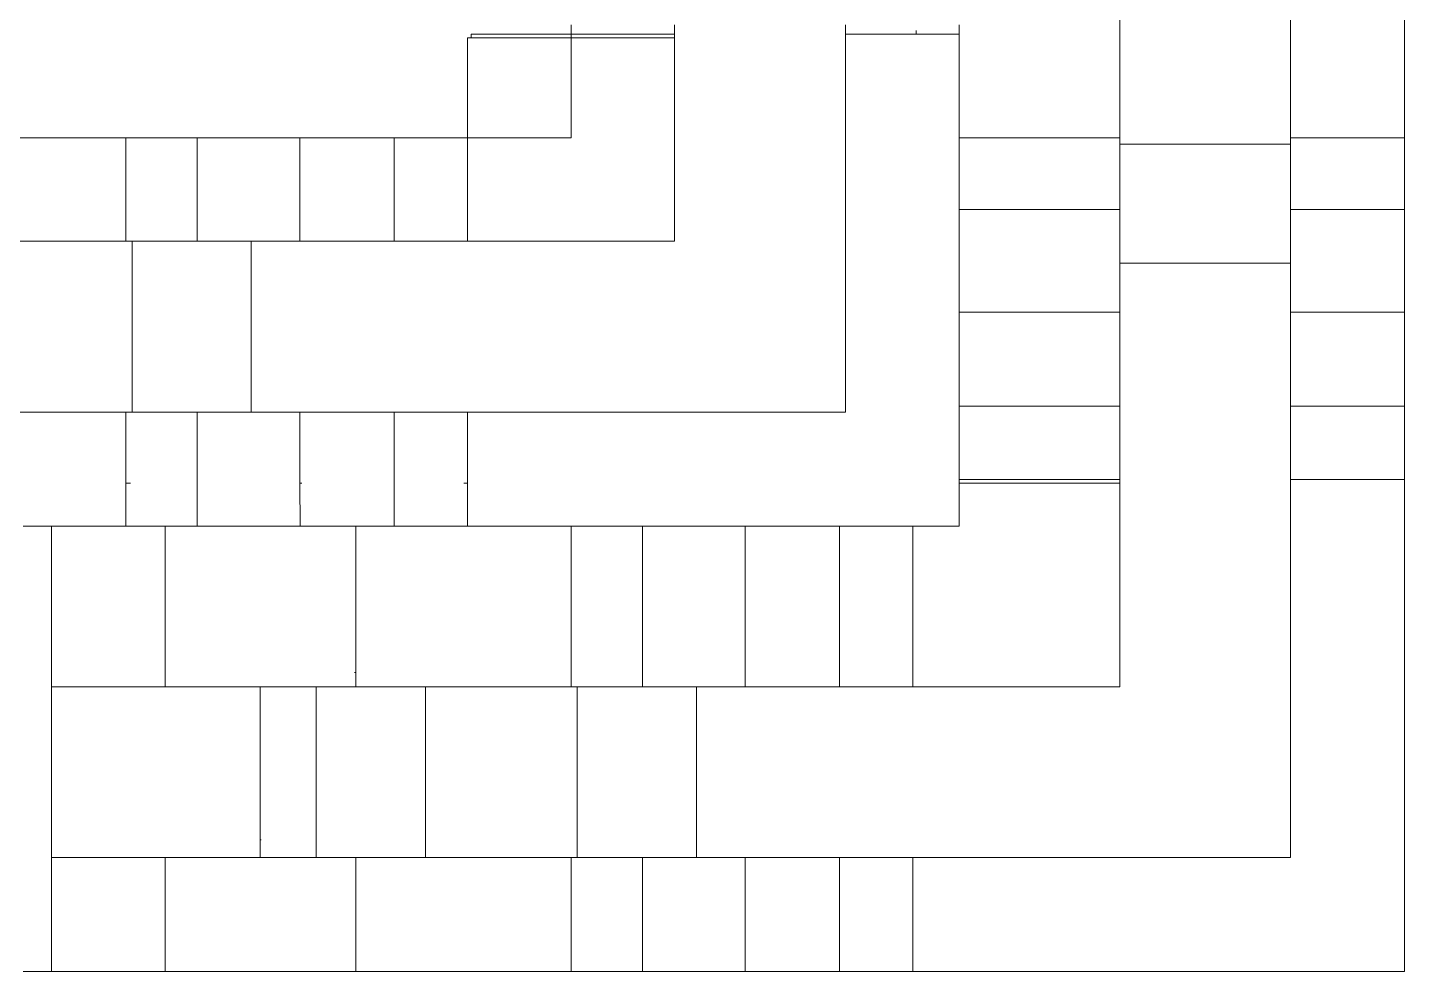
# Model space of a CAD drawing. Header units: millimetres. Extents: x -280308 to 6402717, y -14 to 2073074.
# Drawn here: x 5422.1 to 5596.2, y 640824.7 to 640944.1 of the extents above; entities that cross this region are included whole.
import ezdxf

# ---------------------------------------------------------------- set-up
doc = ezdxf.new("R2010")
doc.units = ezdxf.units.MM
doc.layers.get('0').update_dxf_attribs({"lineweight": 0})
doc.layers.add('A-FILL-1', color=7, linetype='Continuous', lineweight=0, true_color=0x454545)

# ---------------------------------------------------------------- blocks, each defined once
blk = doc.blocks.new('A$C18a5d4e7')
at = {"color": 0, "linetype": 'ByBlock', "lineweight": -2}
for p, q in [((-0.31169, 1.03407), (-0.31169, 1.00685)), ((-0.41708, 1.02115), (-0.41708, 1.02042)), ((-0.41708, 1.02042), (-0.41708, 1.01994)), ((-0.40399, 1.02115), (-0.40399, 1.02042)), ((-0.40399, 1.02042), (-0.40399, 1.01994)), ((-0.38239, 1.02042), (-0.38239, 1.02115)), ((-0.38239, 1.02042), (-0.38239, 1.01994)), ((-0.37342, 1.02042), (-0.37342, 1.01994)), ((-0.36799, 1.02042), (-0.36799, 1.02115)), ((-0.36799, 1.02042), (-0.36799, 1.01994)), ((-0.34769, 1.02185), (-0.34769, 1.02038)), ((-0.34769, 1.02038), (-0.34769, 1.01872)), ((-0.32609, 1.02185), (-0.32609, 1.02038)), ((-0.32609, 1.02038), (-0.32609, 1.01872)), ((-0.43017, 1.01949), (-0.42972, 1.01949)), ((-0.43017, 1.00685), (-0.43017, 1.01949)), ((-0.42972, 1.01994), (-0.42972, 1.01949)), ((-0.41708, 1.01994), (-0.42972, 1.01994)), ((-0.41708, 1.01949), (-0.42972, 1.01949)), ((-0.40399, 1.01994), (-0.41708, 1.01994)), ((-0.41708, 1.01994), (-0.41708, 1.01949)), ((-0.40399, 1.01949), (-0.41708, 1.01949)), ((-0.41708, 1.01949), (-0.41708, 1.00685)), ((-0.40399, 1.01994), (-0.40399, 1.01949)), ((-0.40399, 1.01949), (-0.40399, 0.99377)), ((-0.38239, 0.97217), (-0.38239, 1.01994)), ((-0.38239, 1.01994), (-0.37342, 1.01994)), ((-0.37342, 1.01994), (-0.36799, 1.01994)), ((-0.36799, 1.00685), (-0.36799, 1.01994)), ((-0.34769, 1.01872), (-0.34769, 1.01688)), ((-0.32609, 1.01872), (-0.32609, 1.01688)), ((-0.34769, 1.01688), (-0.34769, 1.0149)), ((-0.32609, 1.01688), (-0.32609, 1.0149)), ((-0.34769, 1.0149), (-0.34769, 1.0128)), ((-0.32609, 1.0149), (-0.32609, 1.0128)), ((-0.34769, 1.0128), (-0.34769, 1.01061)), ((-0.32609, 1.0128), (-0.32609, 1.01061)), ((-0.34769, 1.01061), (-0.34769, 1.00835)), ((-0.32609, 1.01061), (-0.32609, 1.00835)), ((-0.34769, 1.00835), (-0.34769, 1.00685)), ((-0.32609, 1.00835), (-0.32609, 1.00685)), ((-0.47338, 1.00685), (-0.5006, 1.00685)), ((-0.47338, 0.99377), (-0.47338, 1.00685)), ((-0.47279, 1.00685), (-0.47338, 1.00685)), ((-0.4722, 1.00685), (-0.47279, 1.00685)), ((-0.47144, 1.00685), (-0.4722, 1.00685)), ((-0.47054, 1.00685), (-0.47144, 1.00685)), ((-0.4695, 1.00685), (-0.47054, 1.00685)), ((-0.46834, 1.00685), (-0.4695, 1.00685)), ((-0.46708, 1.00685), (-0.46834, 1.00685)), ((-0.46574, 1.00685), (-0.46708, 1.00685)), ((-0.46434, 1.00685), (-0.46574, 1.00685)), ((-0.46434, 0.99377), (-0.46434, 1.00685)), ((-0.46247, 1.00685), (-0.46434, 1.00685)), ((-0.46061, 1.00685), (-0.46247, 1.00685)), ((-0.45879, 1.00685), (-0.46061, 1.00685)), ((-0.45707, 1.00685), (-0.45879, 1.00685)), ((-0.45548, 1.00685), (-0.45707, 1.00685)), ((-0.45407, 1.00685), (-0.45548, 1.00685)), ((-0.45287, 1.00685), (-0.45407, 1.00685)), ((-0.45191, 1.00685), (-0.45287, 1.00685)), ((-0.45136, 1.00685), (-0.45191, 1.00685)), ((-0.45136, 0.99377), (-0.45136, 1.00685)), ((-0.45113, 1.00685), (-0.45136, 1.00685)), ((-0.45069, 1.00685), (-0.45113, 1.00685)), ((-0.45005, 1.00685), (-0.45069, 1.00685)), ((-0.44922, 1.00685), (-0.45005, 1.00685)), ((-0.4482, 1.00685), (-0.44922, 1.00685)), ((-0.44702, 1.00685), (-0.4482, 1.00685)), ((-0.4457, 1.00685), (-0.44702, 1.00685)), ((-0.44426, 1.00685), (-0.4457, 1.00685)), ((-0.44271, 1.00685), (-0.44426, 1.00685)), ((-0.4411, 1.00685), (-0.44271, 1.00685)), ((-0.43944, 1.00685), (-0.4411, 1.00685)), ((-0.43944, 0.99377), (-0.43944, 1.00685)), ((-0.43773, 1.00685), (-0.43944, 1.00685)), ((-0.43615, 1.00685), (-0.43773, 1.00685)), ((-0.4347, 1.00685), (-0.43615, 1.00685)), ((-0.43342, 1.00685), (-0.4347, 1.00685)), ((-0.43231, 1.00685), (-0.43342, 1.00685)), ((-0.43138, 1.00685), (-0.43231, 1.00685)), ((-0.43065, 1.00685), (-0.43138, 1.00685)), ((-0.43017, 1.00685), (-0.43065, 1.00685)), ((-0.43017, 0.99377), (-0.43017, 1.00685)), ((-0.41708, 1.00685), (-0.43017, 1.00685)), ((-0.34769, 1.00685), (-0.36799, 1.00685)), ((-0.36799, 1.00685), (-0.36799, 1.00668)), ((-0.36799, 1.00668), (-0.36799, 1.00626)), ((-0.34769, 1.00685), (-0.34769, 1.00668)), ((-0.34769, 1.00668), (-0.34769, 1.00626)), ((-0.32609, 1.00668), (-0.32609, 1.00685)), ((-0.32609, 1.00685), (-0.31169, 1.00685)), ((-0.32609, 1.00626), (-0.32609, 1.00668)), ((-0.31169, 1.00668), (-0.31169, 1.00685)), ((-0.31169, 1.00626), (-0.31169, 1.00668)), ((-0.36799, 1.00626), (-0.36799, 1.00567)), ((-0.36799, 1.00567), (-0.36799, 1.00492)), ((-0.36799, 1.00492), (-0.36799, 1.00401)), ((-0.34769, 1.00626), (-0.34769, 1.00606)), ((-0.34769, 1.00606), (-0.32609, 1.00606)), ((-0.34769, 1.00567), (-0.34769, 1.00606)), ((-0.34769, 1.00492), (-0.34769, 1.00567)), ((-0.34769, 1.00401), (-0.34769, 1.00492)), ((-0.32609, 1.00626), (-0.32609, 1.00606)), ((-0.32609, 1.00567), (-0.32609, 1.00606)), ((-0.32609, 1.00492), (-0.32609, 1.00567)), ((-0.32609, 1.00401), (-0.32609, 1.00492)), ((-0.31169, 1.00567), (-0.31169, 1.00626)), ((-0.31169, 1.00492), (-0.31169, 1.00567)), ((-0.31169, 1.00401), (-0.31169, 1.00492)), ((-0.36799, 1.00401), (-0.36799, 1.00297)), ((-0.36799, 1.00297), (-0.36799, 1.00181)), ((-0.34769, 1.00371), (-0.34769, 1.00401)), ((-0.34769, 1.00297), (-0.34769, 1.00371)), ((-0.34769, 1.00181), (-0.34769, 1.00297)), ((-0.32609, 1.00371), (-0.32609, 1.00401)), ((-0.32609, 1.00297), (-0.32609, 1.00371)), ((-0.32609, 1.00181), (-0.32609, 1.00297)), ((-0.31169, 1.00297), (-0.31169, 1.00401)), ((-0.31169, 1.00181), (-0.31169, 1.00297)), ((-0.36799, 1.00181), (-0.36799, 1.00055)), ((-0.34769, 1.00135), (-0.34769, 1.00181)), ((-0.34769, 1.00055), (-0.34769, 1.00135)), ((-0.32609, 1.00135), (-0.32609, 1.00181)), ((-0.32609, 1.00055), (-0.32609, 1.00135)), ((-0.31169, 1.00055), (-0.31169, 1.00181)), ((-0.36799, 1.00055), (-0.36799, 0.99921)), ((-0.34769, 0.99921), (-0.34769, 1.00055)), ((-0.32609, 0.99921), (-0.32609, 1.00055)), ((-0.31169, 0.99921), (-0.31169, 1.00055)), ((-0.36799, 0.99921), (-0.36799, 0.99781)), ((-0.34769, 0.99781), (-0.36799, 0.99781)), ((-0.36799, 0.99781), (-0.36799, 0.99595)), ((-0.34769, 0.99908), (-0.34769, 0.99921)), ((-0.34769, 0.99781), (-0.34769, 0.99908)), ((-0.34769, 0.99694), (-0.34769, 0.99781)), ((-0.32609, 0.99908), (-0.32609, 0.99921)), ((-0.32609, 0.99781), (-0.32609, 0.99908)), ((-0.32609, 0.99781), (-0.31169, 0.99781)), ((-0.32609, 0.99694), (-0.32609, 0.99781)), ((-0.31169, 0.99781), (-0.31169, 0.99921)), ((-0.31169, 0.99781), (-0.31169, 0.99595)), ((-0.36799, 0.99595), (-0.36799, 0.99408)), ((-0.34769, 0.99595), (-0.34769, 0.99694)), ((-0.34769, 0.99501), (-0.34769, 0.99595)), ((-0.32609, 0.99595), (-0.32609, 0.99694)), ((-0.32609, 0.99501), (-0.32609, 0.99595)), ((-0.31169, 0.99595), (-0.31169, 0.99408)), ((-0.34769, 0.99408), (-0.34769, 0.99501)), ((-0.32609, 0.99408), (-0.32609, 0.99501)), ((-0.48691, 0.99377), (-0.48525, 0.99377)), ((-0.48525, 0.99377), (-0.48341, 0.99377)), ((-0.48341, 0.99377), (-0.48143, 0.99377)), ((-0.48143, 0.99377), (-0.47933, 0.99377)), ((-0.47933, 0.99377), (-0.47714, 0.99377)), ((-0.47714, 0.99377), (-0.47488, 0.99377)), ((-0.47488, 0.99377), (-0.47338, 0.99377)), ((-0.47338, 0.99377), (-0.47279, 0.99377)), ((-0.47259, 0.99377), (-0.47279, 0.99377)), ((-0.47259, 0.97217), (-0.47259, 0.99377)), ((-0.4722, 0.99377), (-0.47259, 0.99377)), ((-0.47144, 0.99377), (-0.4722, 0.99377)), ((-0.47054, 0.99377), (-0.47144, 0.99377)), ((-0.47023, 0.99377), (-0.47054, 0.99377)), ((-0.4695, 0.99377), (-0.47023, 0.99377)), ((-0.46834, 0.99377), (-0.4695, 0.99377)), ((-0.46788, 0.99377), (-0.46834, 0.99377)), ((-0.46708, 0.99377), (-0.46788, 0.99377)), ((-0.46574, 0.99377), (-0.46708, 0.99377)), ((-0.46561, 0.99377), (-0.46574, 0.99377)), ((-0.46434, 0.99377), (-0.46561, 0.99377)), ((-0.46347, 0.99377), (-0.46434, 0.99377)), ((-0.46247, 0.99377), (-0.46347, 0.99377)), ((-0.46154, 0.99377), (-0.46247, 0.99377)), ((-0.46061, 0.99377), (-0.46154, 0.99377)), ((-0.45988, 0.99377), (-0.46061, 0.99377)), ((-0.45879, 0.99377), (-0.45988, 0.99377)), ((-0.45852, 0.99377), (-0.45879, 0.99377)), ((-0.45752, 0.99377), (-0.45852, 0.99377)), ((-0.45752, 0.97217), (-0.45752, 0.99377)), ((-0.45707, 0.99377), (-0.45752, 0.99377)), ((-0.45548, 0.99377), (-0.45707, 0.99377)), ((-0.45548, 0.99377), (-0.45407, 0.99377)), ((-0.45407, 0.99377), (-0.45287, 0.99377)), ((-0.45287, 0.99377), (-0.45191, 0.99377)), ((-0.45191, 0.99377), (-0.45136, 0.99377)), ((-0.45136, 0.99377), (-0.45113, 0.99377)), ((-0.45113, 0.99377), (-0.45069, 0.99377)), ((-0.45069, 0.99377), (-0.45005, 0.99377)), ((-0.45005, 0.99377), (-0.44922, 0.99377)), ((-0.44922, 0.99377), (-0.4482, 0.99377)), ((-0.4482, 0.99377), (-0.44702, 0.99377)), ((-0.44702, 0.99377), (-0.4457, 0.99377)), ((-0.4457, 0.99377), (-0.44426, 0.99377)), ((-0.44426, 0.99377), (-0.44271, 0.99377)), ((-0.44271, 0.99377), (-0.4411, 0.99377)), ((-0.4411, 0.99377), (-0.43944, 0.99377)), ((-0.43773, 0.99377), (-0.43944, 0.99377)), ((-0.43615, 0.99377), (-0.43773, 0.99377)), ((-0.4347, 0.99377), (-0.43615, 0.99377)), ((-0.43342, 0.99377), (-0.4347, 0.99377)), ((-0.43231, 0.99377), (-0.43342, 0.99377)), ((-0.43138, 0.99377), (-0.43231, 0.99377)), ((-0.43065, 0.99377), (-0.43138, 0.99377)), ((-0.43065, 0.99377), (-0.43017, 0.99377)), ((-0.43017, 0.99377), (-0.40399, 0.99377)), ((-0.36799, 0.99408), (-0.36799, 0.99227)), ((-0.34769, 0.99335), (-0.34769, 0.99408)), ((-0.34769, 0.99227), (-0.34769, 0.99335)), ((-0.32609, 0.99335), (-0.32609, 0.99408)), ((-0.32609, 0.99227), (-0.32609, 0.99335)), ((-0.31169, 0.99408), (-0.31169, 0.99227)), ((-0.36799, 0.99227), (-0.36799, 0.99054)), ((-0.34769, 0.992), (-0.34769, 0.99227)), ((-0.34769, 0.991), (-0.34769, 0.992)), ((-0.34769, 0.991), (-0.32609, 0.991)), ((-0.34769, 0.991), (-0.34769, 0.99054)), ((-0.32609, 0.992), (-0.32609, 0.99227)), ((-0.32609, 0.991), (-0.32609, 0.992)), ((-0.32609, 0.99054), (-0.32609, 0.991)), ((-0.31169, 0.99227), (-0.31169, 0.99054)), ((-0.36799, 0.99054), (-0.36799, 0.98895)), ((-0.34769, 0.98895), (-0.34769, 0.99054)), ((-0.32609, 0.98895), (-0.32609, 0.99054)), ((-0.31169, 0.99054), (-0.31169, 0.98895)), ((-0.36799, 0.98895), (-0.36799, 0.98754)), ((-0.36799, 0.98754), (-0.36799, 0.98634)), ((-0.34769, 0.98895), (-0.34769, 0.98754)), ((-0.34769, 0.98754), (-0.34769, 0.98634)), ((-0.32609, 0.98895), (-0.32609, 0.98754)), ((-0.32609, 0.98754), (-0.32609, 0.98634)), ((-0.31169, 0.98895), (-0.31169, 0.98754)), ((-0.31169, 0.98754), (-0.31169, 0.98634)), ((-0.36799, 0.98634), (-0.36799, 0.98538)), ((-0.34769, 0.98634), (-0.34769, 0.98538)), ((-0.32609, 0.98634), (-0.32609, 0.98538)), ((-0.31169, 0.98634), (-0.31169, 0.98538)), ((-0.36799, 0.98538), (-0.36799, 0.98482)), ((-0.34769, 0.98483), (-0.36799, 0.98482)), ((-0.36799, 0.98482), (-0.36799, 0.9846)), ((-0.36799, 0.9846), (-0.36799, 0.98417)), ((-0.36799, 0.98417), (-0.36799, 0.98353)), ((-0.34769, 0.98538), (-0.34769, 0.98483)), ((-0.34769, 0.98483), (-0.34769, 0.9846)), ((-0.34769, 0.9846), (-0.34769, 0.98417)), ((-0.34769, 0.98417), (-0.34769, 0.98353)), ((-0.32609, 0.98538), (-0.32609, 0.98483)), ((-0.32609, 0.98483), (-0.31169, 0.98483)), ((-0.32609, 0.98483), (-0.32609, 0.9846)), ((-0.32609, 0.9846), (-0.32609, 0.98417)), ((-0.32609, 0.98417), (-0.32609, 0.98353)), ((-0.31169, 0.98538), (-0.31169, 0.98483)), ((-0.31169, 0.98483), (-0.31169, 0.9846)), ((-0.31169, 0.9846), (-0.31169, 0.98417)), ((-0.31169, 0.98417), (-0.31169, 0.98353)), ((-0.36799, 0.98353), (-0.36799, 0.98269)), ((-0.36799, 0.98269), (-0.36799, 0.98167)), ((-0.34769, 0.98353), (-0.34769, 0.98269)), ((-0.34769, 0.98269), (-0.34769, 0.98167)), ((-0.32609, 0.98353), (-0.32609, 0.98269)), ((-0.32609, 0.98269), (-0.32609, 0.98167)), ((-0.31169, 0.98353), (-0.31169, 0.98269)), ((-0.31169, 0.98269), (-0.31169, 0.98167)), ((-0.36799, 0.98167), (-0.36799, 0.9805)), ((-0.36799, 0.9805), (-0.36799, 0.97917)), ((-0.34769, 0.98167), (-0.34769, 0.9805)), ((-0.34769, 0.9805), (-0.34769, 0.97917)), ((-0.32609, 0.98167), (-0.32609, 0.9805)), ((-0.32609, 0.9805), (-0.32609, 0.97917)), ((-0.31169, 0.98167), (-0.31169, 0.9805)), ((-0.31169, 0.9805), (-0.31169, 0.97917)), ((-0.36799, 0.97917), (-0.36799, 0.97773)), ((-0.34769, 0.97917), (-0.34769, 0.97773)), ((-0.32609, 0.97917), (-0.32609, 0.97773)), ((-0.31169, 0.97917), (-0.31169, 0.97773)), ((-0.36799, 0.97773), (-0.36799, 0.97618)), ((-0.34769, 0.97773), (-0.34769, 0.97618)), ((-0.32609, 0.97773), (-0.32609, 0.97618)), ((-0.31169, 0.97773), (-0.31169, 0.97618)), ((-0.36799, 0.97618), (-0.36799, 0.97457)), ((-0.34769, 0.97618), (-0.34769, 0.97457)), ((-0.32609, 0.97618), (-0.32609, 0.97457)), ((-0.31169, 0.97618), (-0.31169, 0.97457)), ((-0.36799, 0.97457), (-0.36799, 0.97291)), ((-0.34769, 0.97457), (-0.34769, 0.97291)), ((-0.32609, 0.97457), (-0.32609, 0.97291)), ((-0.31169, 0.97457), (-0.31169, 0.97291)), ((-0.48691, 0.97217), (-0.48525, 0.97217)), ((-0.48525, 0.97217), (-0.48341, 0.97217)), ((-0.48341, 0.97217), (-0.48143, 0.97217)), ((-0.48143, 0.97217), (-0.47933, 0.97217)), ((-0.47933, 0.97217), (-0.47714, 0.97217)), ((-0.47714, 0.97217), (-0.47488, 0.97217)), ((-0.47488, 0.97217), (-0.47338, 0.97217)), ((-0.47338, 0.97217), (-0.47338, 0.96319)), ((-0.47338, 0.97217), (-0.47279, 0.97217)), ((-0.47279, 0.97217), (-0.47259, 0.97217)), ((-0.4722, 0.97217), (-0.47259, 0.97217)), ((-0.47144, 0.97217), (-0.4722, 0.97217)), ((-0.47054, 0.97217), (-0.47144, 0.97217)), ((-0.47023, 0.97217), (-0.47054, 0.97217)), ((-0.4695, 0.97217), (-0.47023, 0.97217)), ((-0.46834, 0.97217), (-0.4695, 0.97217)), ((-0.46788, 0.97217), (-0.46834, 0.97217)), ((-0.46708, 0.97217), (-0.46788, 0.97217)), ((-0.46574, 0.97217), (-0.46708, 0.97217)), ((-0.46561, 0.97217), (-0.46574, 0.97217)), ((-0.46434, 0.97217), (-0.46561, 0.97217)), ((-0.46434, 0.97217), (-0.46434, 0.95777)), ((-0.46434, 0.97217), (-0.46347, 0.97217)), ((-0.46247, 0.97217), (-0.46347, 0.97217)), ((-0.46154, 0.97217), (-0.46247, 0.97217)), ((-0.46061, 0.97217), (-0.46154, 0.97217)), ((-0.45988, 0.97217), (-0.46061, 0.97217)), ((-0.45988, 0.97217), (-0.45879, 0.97217)), ((-0.45879, 0.97217), (-0.45852, 0.97217)), ((-0.45752, 0.97217), (-0.45852, 0.97217)), ((-0.45752, 0.97217), (-0.45707, 0.97217)), ((-0.45548, 0.97217), (-0.45707, 0.97217)), ((-0.45548, 0.97217), (-0.45407, 0.97217)), ((-0.45407, 0.97217), (-0.45287, 0.97217)), ((-0.45287, 0.97217), (-0.45191, 0.97217)), ((-0.45191, 0.97217), (-0.45136, 0.97217)), ((-0.45136, 0.97217), (-0.45136, 0.96319)), ((-0.45136, 0.97217), (-0.45113, 0.97217)), ((-0.45113, 0.97217), (-0.45069, 0.97217)), ((-0.45069, 0.97217), (-0.45005, 0.97217)), ((-0.45005, 0.97217), (-0.44922, 0.97217)), ((-0.44922, 0.97217), (-0.4482, 0.97217)), ((-0.4482, 0.97217), (-0.44702, 0.97217)), ((-0.44702, 0.97217), (-0.4457, 0.97217)), ((-0.4457, 0.97217), (-0.44426, 0.97217)), ((-0.44426, 0.97217), (-0.44271, 0.97217)), ((-0.44271, 0.97217), (-0.4411, 0.97217)), ((-0.4411, 0.97217), (-0.43944, 0.97217)), ((-0.43944, 0.97217), (-0.43944, 0.95777)), ((-0.43944, 0.97217), (-0.43773, 0.97217)), ((-0.43773, 0.97217), (-0.43615, 0.97217)), ((-0.43615, 0.97217), (-0.4347, 0.97217)), ((-0.4347, 0.97217), (-0.43342, 0.97217)), ((-0.43342, 0.97217), (-0.43231, 0.97217)), ((-0.43231, 0.97217), (-0.43138, 0.97217)), ((-0.43138, 0.97217), (-0.43065, 0.97217)), ((-0.43065, 0.97217), (-0.43017, 0.97217)), ((-0.43017, 0.97217), (-0.38239, 0.97217)), ((-0.43017, 0.97217), (-0.43017, 0.96319)), ((-0.34769, 0.97291), (-0.36799, 0.97291)), ((-0.36799, 0.97291), (-0.36799, 0.9712)), ((-0.34769, 0.97291), (-0.34769, 0.9712)), ((-0.32609, 0.97291), (-0.31169, 0.97291)), ((-0.32609, 0.9712), (-0.32609, 0.97291)), ((-0.31169, 0.9712), (-0.31169, 0.97291)), ((-0.36799, 0.9712), (-0.36799, 0.96962)), ((-0.34769, 0.9712), (-0.34769, 0.96962)), ((-0.32609, 0.96962), (-0.32609, 0.9712)), ((-0.31169, 0.96962), (-0.31169, 0.9712)), ((-0.36799, 0.96962), (-0.36799, 0.96818)), ((-0.36799, 0.96818), (-0.36799, 0.96689)), ((-0.34769, 0.96962), (-0.34769, 0.96818)), ((-0.34769, 0.96818), (-0.34769, 0.96689)), ((-0.32609, 0.96818), (-0.32609, 0.96962)), ((-0.32609, 0.96689), (-0.32609, 0.96818)), ((-0.31169, 0.96818), (-0.31169, 0.96962)), ((-0.31169, 0.96689), (-0.31169, 0.96818)), ((-0.36799, 0.96689), (-0.36799, 0.96578)), ((-0.34769, 0.96689), (-0.34769, 0.96578)), ((-0.32609, 0.96578), (-0.32609, 0.96689)), ((-0.31169, 0.96578), (-0.31169, 0.96689)), ((-0.36799, 0.96578), (-0.36799, 0.96485)), ((-0.36799, 0.96485), (-0.36799, 0.96412)), ((-0.34769, 0.96578), (-0.34769, 0.96485)), ((-0.34769, 0.96485), (-0.34769, 0.96412)), ((-0.32609, 0.96485), (-0.32609, 0.96578)), ((-0.32609, 0.96412), (-0.32609, 0.96485)), ((-0.31169, 0.96485), (-0.31169, 0.96578)), ((-0.31169, 0.96412), (-0.31169, 0.96485)), ((-0.47338, 0.96319), (-0.47279, 0.96319)), ((-0.47338, 0.96319), (-0.47338, 0.95777)), ((-0.45136, 0.96319), (-0.45113, 0.96319)), ((-0.45136, 0.96319), (-0.45135, 0.95777)), ((-0.43065, 0.96319), (-0.43017, 0.96319)), ((-0.43017, 0.96319), (-0.43017, 0.95777)), ((-0.36799, 0.96412), (-0.36799, 0.96364)), ((-0.34769, 0.96364), (-0.36799, 0.96364)), ((-0.36799, 0.96364), (-0.36799, 0.96319)), ((-0.34769, 0.96319), (-0.36799, 0.96319)), ((-0.36799, 0.96319), (-0.36799, 0.95777)), ((-0.34769, 0.96412), (-0.34769, 0.96364)), ((-0.34769, 0.96364), (-0.34769, 0.96319)), ((-0.34769, 0.96319), (-0.34769, 0.93747)), ((-0.32609, 0.96364), (-0.32609, 0.96412)), ((-0.32609, 0.96364), (-0.31169, 0.96364)), ((-0.32609, 0.91587), (-0.32609, 0.96364)), ((-0.31169, 0.96364), (-0.31169, 0.96412)), ((-0.31169, 0.90147), (-0.31169, 0.96364)), ((-0.48637, 0.95777), (-0.4833, 0.95777)), ((-0.4833, 0.95777), (-0.48277, 0.95777)), ((-0.48277, 0.93747), (-0.48277, 0.95777)), ((-0.48277, 0.95777), (-0.4799, 0.95777)), ((-0.4799, 0.95777), (-0.47624, 0.95777)), ((-0.47338, 0.95777), (-0.47624, 0.95777)), ((-0.47279, 0.95777), (-0.47338, 0.95777)), ((-0.47239, 0.95777), (-0.47279, 0.95777)), ((-0.4722, 0.95777), (-0.47239, 0.95777)), ((-0.47144, 0.95777), (-0.4722, 0.95777)), ((-0.47054, 0.95777), (-0.47144, 0.95777)), ((-0.4695, 0.95777), (-0.47054, 0.95777)), ((-0.46841, 0.95777), (-0.4695, 0.95777)), ((-0.46841, 0.93747), (-0.46841, 0.95777)), ((-0.46834, 0.95777), (-0.46841, 0.95777)), ((-0.46708, 0.95777), (-0.46834, 0.95777)), ((-0.46574, 0.95777), (-0.46708, 0.95777)), ((-0.46493, 0.95777), (-0.46574, 0.95777)), ((-0.46434, 0.95777), (-0.46493, 0.95777)), ((-0.46434, 0.95777), (-0.46247, 0.95777)), ((-0.46247, 0.95777), (-0.46135, 0.95777)), ((-0.46135, 0.95777), (-0.46061, 0.95777)), ((-0.46061, 0.95777), (-0.45879, 0.95777)), ((-0.45879, 0.95777), (-0.45773, 0.95777)), ((-0.45773, 0.95777), (-0.45707, 0.95777)), ((-0.45707, 0.95777), (-0.45548, 0.95777)), ((-0.45548, 0.95777), (-0.45416, 0.95777)), ((-0.45416, 0.95777), (-0.45407, 0.95777)), ((-0.45407, 0.95777), (-0.45287, 0.95777)), ((-0.45287, 0.95777), (-0.45191, 0.95777)), ((-0.45191, 0.95777), (-0.45135, 0.95777)), ((-0.45135, 0.95777), (-0.45113, 0.95777)), ((-0.45113, 0.95777), (-0.45069, 0.95777)), ((-0.45069, 0.95777), (-0.45005, 0.95777)), ((-0.45005, 0.95777), (-0.44922, 0.95777)), ((-0.44922, 0.95777), (-0.4482, 0.95777)), ((-0.4482, 0.95777), (-0.44745, 0.95777)), ((-0.44745, 0.95777), (-0.44702, 0.95777)), ((-0.44702, 0.95777), (-0.4457, 0.95777)), ((-0.4457, 0.95777), (-0.44445, 0.95777)), ((-0.44445, 0.95777), (-0.4443, 0.95777)), ((-0.4443, 0.95777), (-0.44426, 0.95777)), ((-0.4443, 0.93926), (-0.4443, 0.95777)), ((-0.44426, 0.95777), (-0.44271, 0.95777)), ((-0.44271, 0.95777), (-0.4411, 0.95777)), ((-0.4411, 0.95777), (-0.43944, 0.95777)), ((-0.43773, 0.95777), (-0.43944, 0.95777)), ((-0.43615, 0.95777), (-0.43773, 0.95777)), ((-0.4347, 0.95777), (-0.43615, 0.95777)), ((-0.43342, 0.95777), (-0.4347, 0.95777)), ((-0.43231, 0.95777), (-0.43342, 0.95777)), ((-0.43138, 0.95777), (-0.43231, 0.95777)), ((-0.43065, 0.95777), (-0.43138, 0.95777)), ((-0.43017, 0.95777), (-0.43065, 0.95777)), ((-0.41708, 0.95777), (-0.43017, 0.95777)), ((-0.41708, 0.93747), (-0.41708, 0.95777)), ((-0.41708, 0.95777), (-0.41691, 0.95777)), ((-0.41691, 0.95777), (-0.41649, 0.95777)), ((-0.41649, 0.95777), (-0.4159, 0.95777)), ((-0.4159, 0.95777), (-0.41514, 0.95777)), ((-0.41514, 0.95777), (-0.41424, 0.95777)), ((-0.41424, 0.95777), (-0.4132, 0.95777)), ((-0.4132, 0.95777), (-0.41204, 0.95777)), ((-0.41204, 0.95777), (-0.41078, 0.95777)), ((-0.41078, 0.95777), (-0.40944, 0.95777)), ((-0.40944, 0.95777), (-0.40804, 0.95777)), ((-0.40804, 0.93747), (-0.40804, 0.95777)), ((-0.40804, 0.95777), (-0.40617, 0.95777)), ((-0.40617, 0.95777), (-0.40431, 0.95777)), ((-0.40431, 0.95777), (-0.40249, 0.95777)), ((-0.40249, 0.95777), (-0.40077, 0.95777)), ((-0.40077, 0.95777), (-0.39918, 0.95777)), ((-0.39918, 0.95777), (-0.39777, 0.95777)), ((-0.39777, 0.95777), (-0.39657, 0.95777)), ((-0.39657, 0.95777), (-0.39561, 0.95777)), ((-0.39561, 0.95777), (-0.39506, 0.95777)), ((-0.39506, 0.93747), (-0.39506, 0.95777)), ((-0.39506, 0.95777), (-0.39483, 0.95777)), ((-0.39483, 0.95777), (-0.39439, 0.95777)), ((-0.39439, 0.95777), (-0.39375, 0.95777)), ((-0.39375, 0.95777), (-0.39292, 0.95777)), ((-0.39292, 0.95777), (-0.3919, 0.95777)), ((-0.3919, 0.95777), (-0.39072, 0.95777)), ((-0.39072, 0.95777), (-0.3894, 0.95777)), ((-0.3894, 0.95777), (-0.38796, 0.95777)), ((-0.38796, 0.95777), (-0.38641, 0.95777)), ((-0.38641, 0.95777), (-0.3848, 0.95777)), ((-0.3848, 0.95777), (-0.38314, 0.95777)), ((-0.38314, 0.93747), (-0.38314, 0.95777)), ((-0.38314, 0.95777), (-0.38143, 0.95777)), ((-0.38143, 0.95777), (-0.37985, 0.95777)), ((-0.37985, 0.95777), (-0.3784, 0.95777)), ((-0.3784, 0.95777), (-0.37712, 0.95777)), ((-0.37712, 0.95777), (-0.37601, 0.95777)), ((-0.37601, 0.95777), (-0.37508, 0.95777)), ((-0.37508, 0.95777), (-0.37435, 0.95777)), ((-0.37435, 0.95777), (-0.37387, 0.95777)), ((-0.37387, 0.93747), (-0.37387, 0.95777)), ((-0.37387, 0.95777), (-0.36799, 0.95777)), ((-0.4443, 0.93926), (-0.44445, 0.93926)), ((-0.4443, 0.93922), (-0.4443, 0.93926)), ((-0.4443, 0.93747), (-0.4443, 0.93922)), ((-0.48277, 0.91587), (-0.48277, 0.93747)), ((-0.48277, 0.93747), (-0.4799, 0.93747)), ((-0.4799, 0.93747), (-0.47624, 0.93747)), ((-0.47624, 0.93747), (-0.47239, 0.93747)), ((-0.47239, 0.93747), (-0.46841, 0.93747)), ((-0.46841, 0.93747), (-0.46493, 0.93747)), ((-0.46493, 0.93747), (-0.46135, 0.93747)), ((-0.46135, 0.93747), (-0.45773, 0.93747)), ((-0.45773, 0.93747), (-0.45639, 0.93747)), ((-0.45639, 0.93747), (-0.45628, 0.93747)), ((-0.45639, 0.93698), (-0.45639, 0.93747)), ((-0.45639, 0.93459), (-0.45639, 0.93698)), ((-0.45585, 0.93747), (-0.45628, 0.93747)), ((-0.45527, 0.93747), (-0.45585, 0.93747)), ((-0.45454, 0.93747), (-0.45527, 0.93747)), ((-0.45416, 0.93747), (-0.45454, 0.93747)), ((-0.45369, 0.93747), (-0.45416, 0.93747)), ((-0.45272, 0.93747), (-0.45369, 0.93747)), ((-0.45165, 0.93747), (-0.45272, 0.93747)), ((-0.45071, 0.93747), (-0.45165, 0.93747)), ((-0.4505, 0.93747), (-0.45071, 0.93747)), ((-0.44929, 0.93747), (-0.4505, 0.93747)), ((-0.44929, 0.93747), (-0.44758, 0.93747)), ((-0.44929, 0.91587), (-0.44929, 0.93747)), ((-0.44758, 0.93747), (-0.44745, 0.93747)), ((-0.44745, 0.93747), (-0.44587, 0.93747)), ((-0.44587, 0.93747), (-0.44445, 0.93747)), ((-0.44445, 0.93747), (-0.4443, 0.93747)), ((-0.4443, 0.93747), (-0.44419, 0.93747)), ((-0.44419, 0.93747), (-0.44255, 0.93747)), ((-0.44255, 0.93747), (-0.44098, 0.93747)), ((-0.44098, 0.93747), (-0.43952, 0.93747)), ((-0.43952, 0.93747), (-0.43816, 0.93747)), ((-0.43816, 0.93747), (-0.43695, 0.93747)), ((-0.43695, 0.93747), (-0.43589, 0.93747)), ((-0.43589, 0.93747), (-0.43547, 0.93747)), ((-0.43547, 0.93747), (-0.43514, 0.93747)), ((-0.43547, 0.91587), (-0.43547, 0.93747)), ((-0.43514, 0.93747), (-0.43436, 0.93747)), ((-0.43436, 0.93747), (-0.43333, 0.93747)), ((-0.43333, 0.93747), (-0.43208, 0.93747)), ((-0.43208, 0.93747), (-0.43061, 0.93747)), ((-0.43061, 0.93747), (-0.42895, 0.93747)), ((-0.42895, 0.93747), (-0.42711, 0.93747)), ((-0.42711, 0.93747), (-0.42513, 0.93747)), ((-0.42513, 0.93747), (-0.42303, 0.93747)), ((-0.42303, 0.93747), (-0.42084, 0.93747)), ((-0.42084, 0.93747), (-0.41858, 0.93747)), ((-0.41858, 0.93747), (-0.41708, 0.93747)), ((-0.41691, 0.93747), (-0.41708, 0.93747)), ((-0.41649, 0.93747), (-0.41691, 0.93747)), ((-0.41629, 0.93747), (-0.41649, 0.93747)), ((-0.41629, 0.91587), (-0.41629, 0.93747)), ((-0.4159, 0.93747), (-0.41629, 0.93747)), ((-0.41514, 0.93747), (-0.4159, 0.93747)), ((-0.41424, 0.93747), (-0.41514, 0.93747)), ((-0.41393, 0.93747), (-0.41424, 0.93747)), ((-0.4132, 0.93747), (-0.41393, 0.93747)), ((-0.41204, 0.93747), (-0.4132, 0.93747)), ((-0.41158, 0.93747), (-0.41204, 0.93747)), ((-0.41078, 0.93747), (-0.41158, 0.93747)), ((-0.40944, 0.93747), (-0.41078, 0.93747)), ((-0.40931, 0.93747), (-0.40944, 0.93747)), ((-0.40804, 0.93747), (-0.40931, 0.93747)), ((-0.40717, 0.93747), (-0.40804, 0.93747)), ((-0.40617, 0.93747), (-0.40717, 0.93747)), ((-0.40524, 0.93747), (-0.40617, 0.93747)), ((-0.40431, 0.93747), (-0.40524, 0.93747)), ((-0.40358, 0.93747), (-0.40431, 0.93747)), ((-0.40249, 0.93747), (-0.40358, 0.93747)), ((-0.40222, 0.93747), (-0.40249, 0.93747)), ((-0.40122, 0.93747), (-0.40222, 0.93747)), ((-0.40122, 0.91587), (-0.40122, 0.93747)), ((-0.40077, 0.93747), (-0.40122, 0.93747)), ((-0.39918, 0.93747), (-0.40077, 0.93747)), ((-0.39918, 0.93747), (-0.39777, 0.93747)), ((-0.39777, 0.93747), (-0.39657, 0.93747)), ((-0.39657, 0.93747), (-0.39561, 0.93747)), ((-0.39561, 0.93747), (-0.39506, 0.93747)), ((-0.39506, 0.93747), (-0.39483, 0.93747)), ((-0.39483, 0.93747), (-0.39439, 0.93747)), ((-0.39439, 0.93747), (-0.39375, 0.93747)), ((-0.39375, 0.93747), (-0.39292, 0.93747)), ((-0.39292, 0.93747), (-0.3919, 0.93747)), ((-0.3919, 0.93747), (-0.39072, 0.93747)), ((-0.39072, 0.93747), (-0.3894, 0.93747)), ((-0.3894, 0.93747), (-0.38796, 0.93747)), ((-0.38796, 0.93747), (-0.38641, 0.93747)), ((-0.38641, 0.93747), (-0.3848, 0.93747)), ((-0.3848, 0.93747), (-0.38314, 0.93747)), ((-0.38143, 0.93747), (-0.38314, 0.93747)), ((-0.37985, 0.93747), (-0.38143, 0.93747)), ((-0.3784, 0.93747), (-0.37985, 0.93747)), ((-0.37712, 0.93747), (-0.3784, 0.93747)), ((-0.37601, 0.93747), (-0.37712, 0.93747)), ((-0.37508, 0.93747), (-0.37601, 0.93747)), ((-0.37435, 0.93747), (-0.37508, 0.93747)), ((-0.37387, 0.93747), (-0.37435, 0.93747)), ((-0.37387, 0.93747), (-0.34769, 0.93747)), ((-0.45639, 0.93208), (-0.45639, 0.93459)), ((-0.45639, 0.92945), (-0.45639, 0.93208)), ((-0.45639, 0.92673), (-0.45639, 0.92945)), ((-0.45639, 0.92392), (-0.45639, 0.92673)), ((-0.45639, 0.92104), (-0.45639, 0.92392)), ((-0.45639, 0.91811), (-0.45639, 0.92104)), ((-0.45639, 0.91811), (-0.45628, 0.91811)), ((-0.45639, 0.91587), (-0.45639, 0.91811)), ((-0.48277, 0.91587), (-0.4799, 0.91587)), ((-0.48277, 0.91587), (-0.48277, 0.90147)), ((-0.4799, 0.91587), (-0.47624, 0.91587)), ((-0.47624, 0.91587), (-0.47239, 0.91587)), ((-0.47239, 0.91587), (-0.46841, 0.91587)), ((-0.46841, 0.91587), (-0.46493, 0.91587)), ((-0.46841, 0.91587), (-0.46841, 0.90147)), ((-0.46493, 0.91587), (-0.46135, 0.91587)), ((-0.46135, 0.91587), (-0.45773, 0.91587)), ((-0.45773, 0.91587), (-0.45639, 0.91587)), ((-0.45628, 0.91587), (-0.45639, 0.91587)), ((-0.45585, 0.91587), (-0.45628, 0.91587)), ((-0.45527, 0.91587), (-0.45585, 0.91587)), ((-0.45454, 0.91587), (-0.45527, 0.91587)), ((-0.45416, 0.91587), (-0.45454, 0.91587)), ((-0.45369, 0.91587), (-0.45416, 0.91587)), ((-0.45272, 0.91587), (-0.45369, 0.91587)), ((-0.45165, 0.91587), (-0.45272, 0.91587)), ((-0.45071, 0.91587), (-0.45165, 0.91587)), ((-0.4505, 0.91587), (-0.45071, 0.91587)), ((-0.44929, 0.91587), (-0.4505, 0.91587)), ((-0.44929, 0.91587), (-0.44758, 0.91587)), ((-0.44758, 0.91587), (-0.44745, 0.91587)), ((-0.44745, 0.91587), (-0.44587, 0.91587)), ((-0.44587, 0.91587), (-0.44445, 0.91587)), ((-0.44445, 0.91587), (-0.4443, 0.91587)), ((-0.4443, 0.91587), (-0.4443, 0.90147)), ((-0.4443, 0.91587), (-0.44419, 0.91587)), ((-0.44419, 0.91587), (-0.44255, 0.91587)), ((-0.44255, 0.91587), (-0.44098, 0.91587)), ((-0.44098, 0.91587), (-0.43952, 0.91587)), ((-0.43952, 0.91587), (-0.43816, 0.91587)), ((-0.43816, 0.91587), (-0.43695, 0.91587)), ((-0.43695, 0.91587), (-0.43589, 0.91587)), ((-0.43589, 0.91587), (-0.43547, 0.91587)), ((-0.43547, 0.91587), (-0.43514, 0.91587)), ((-0.43514, 0.91587), (-0.43436, 0.91587)), ((-0.43436, 0.91587), (-0.43333, 0.91587)), ((-0.43333, 0.91587), (-0.43208, 0.91587)), ((-0.43208, 0.91587), (-0.43061, 0.91587)), ((-0.43061, 0.91587), (-0.42895, 0.91587)), ((-0.42895, 0.91587), (-0.42711, 0.91587)), ((-0.42711, 0.91587), (-0.42513, 0.91587)), ((-0.42513, 0.91587), (-0.42303, 0.91587)), ((-0.42303, 0.91587), (-0.42084, 0.91587)), ((-0.42084, 0.91587), (-0.41858, 0.91587)), ((-0.41858, 0.91587), (-0.41708, 0.91587)), ((-0.41708, 0.91587), (-0.41708, 0.90147)), ((-0.41708, 0.91587), (-0.41691, 0.91587)), ((-0.41691, 0.91587), (-0.41649, 0.91587)), ((-0.41649, 0.91587), (-0.41629, 0.91587)), ((-0.4159, 0.91587), (-0.41629, 0.91587)), ((-0.41514, 0.91587), (-0.4159, 0.91587)), ((-0.41424, 0.91587), (-0.41514, 0.91587)), ((-0.41393, 0.91587), (-0.41424, 0.91587)), ((-0.4132, 0.91587), (-0.41393, 0.91587)), ((-0.41204, 0.91587), (-0.4132, 0.91587)), ((-0.41158, 0.91587), (-0.41204, 0.91587)), ((-0.41078, 0.91587), (-0.41158, 0.91587)), ((-0.40944, 0.91587), (-0.41078, 0.91587)), ((-0.40931, 0.91587), (-0.40944, 0.91587)), ((-0.40804, 0.91587), (-0.40931, 0.91587)), ((-0.40804, 0.91587), (-0.40804, 0.90147)), ((-0.40804, 0.91587), (-0.40717, 0.91587)), ((-0.40617, 0.91587), (-0.40717, 0.91587)), ((-0.40524, 0.91587), (-0.40617, 0.91587)), ((-0.40431, 0.91587), (-0.40524, 0.91587)), ((-0.40358, 0.91587), (-0.40431, 0.91587)), ((-0.40358, 0.91587), (-0.40249, 0.91587)), ((-0.40249, 0.91587), (-0.40222, 0.91587)), ((-0.40122, 0.91587), (-0.40222, 0.91587)), ((-0.40122, 0.91587), (-0.40077, 0.91587)), ((-0.39918, 0.91587), (-0.40077, 0.91587)), ((-0.39918, 0.91587), (-0.39777, 0.91587)), ((-0.39777, 0.91587), (-0.39657, 0.91587)), ((-0.39657, 0.91587), (-0.39561, 0.91587)), ((-0.39561, 0.91587), (-0.39505, 0.91587)), ((-0.39505, 0.91587), (-0.39505, 0.90147)), ((-0.39505, 0.91587), (-0.39483, 0.91587)), ((-0.39483, 0.91587), (-0.39439, 0.91587)), ((-0.39439, 0.91587), (-0.39375, 0.91587)), ((-0.39375, 0.91587), (-0.39292, 0.91587)), ((-0.39292, 0.91587), (-0.3919, 0.91587)), ((-0.3919, 0.91587), (-0.39072, 0.91587)), ((-0.39072, 0.91587), (-0.3894, 0.91587)), ((-0.3894, 0.91587), (-0.38796, 0.91587)), ((-0.38796, 0.91587), (-0.38641, 0.91587)), ((-0.38641, 0.91587), (-0.3848, 0.91587)), ((-0.3848, 0.91587), (-0.38314, 0.91587)), ((-0.38314, 0.91587), (-0.38314, 0.90147)), ((-0.38314, 0.91587), (-0.38143, 0.91587)), ((-0.38143, 0.91587), (-0.37985, 0.91587)), ((-0.37985, 0.91587), (-0.3784, 0.91587)), ((-0.3784, 0.91587), (-0.37712, 0.91587)), ((-0.37712, 0.91587), (-0.37601, 0.91587)), ((-0.37601, 0.91587), (-0.37508, 0.91587)), ((-0.37508, 0.91587), (-0.37435, 0.91587)), ((-0.37435, 0.91587), (-0.37387, 0.91587)), ((-0.37387, 0.91587), (-0.32609, 0.91587)), ((-0.37387, 0.91587), (-0.37387, 0.90147)), ((-0.48637, 0.90147), (-0.4833, 0.90147)), ((-0.4833, 0.90147), (-0.48277, 0.90147)), ((-0.48277, 0.90147), (-0.4799, 0.90147)), ((-0.4799, 0.90147), (-0.47624, 0.90147)), ((-0.47624, 0.90147), (-0.47239, 0.90147)), ((-0.47239, 0.90147), (-0.46841, 0.90147)), ((-0.46841, 0.90147), (-0.46493, 0.90147)), ((-0.46493, 0.90147), (-0.46135, 0.90147)), ((-0.46135, 0.90147), (-0.45773, 0.90147)), ((-0.45773, 0.90147), (-0.45416, 0.90147)), ((-0.45416, 0.90147), (-0.45071, 0.90147)), ((-0.45071, 0.90147), (-0.44745, 0.90147)), ((-0.44745, 0.90147), (-0.44445, 0.90147)), ((-0.44445, 0.90147), (-0.4443, 0.90147)), ((-0.41708, 0.90147), (-0.4443, 0.90147)), ((-0.41691, 0.90147), (-0.41708, 0.90147)), ((-0.41649, 0.90147), (-0.41691, 0.90147)), ((-0.4159, 0.90147), (-0.41649, 0.90147)), ((-0.41514, 0.90147), (-0.4159, 0.90147)), ((-0.41424, 0.90147), (-0.41514, 0.90147)), ((-0.4132, 0.90147), (-0.41424, 0.90147)), ((-0.41204, 0.90147), (-0.4132, 0.90147)), ((-0.41078, 0.90147), (-0.41204, 0.90147)), ((-0.40944, 0.90147), (-0.41078, 0.90147)), ((-0.40804, 0.90147), (-0.40944, 0.90147)), ((-0.40804, 0.90147), (-0.40617, 0.90147)), ((-0.40617, 0.90147), (-0.40431, 0.90147)), ((-0.40431, 0.90147), (-0.40249, 0.90147)), ((-0.40249, 0.90147), (-0.40077, 0.90147)), ((-0.40077, 0.90147), (-0.39918, 0.90147)), ((-0.39918, 0.90147), (-0.39777, 0.90147)), ((-0.39777, 0.90147), (-0.39657, 0.90147)), ((-0.39657, 0.90147), (-0.39561, 0.90147)), ((-0.39561, 0.90147), (-0.39505, 0.90147)), ((-0.39505, 0.90147), (-0.39483, 0.90147)), ((-0.39483, 0.90147), (-0.39439, 0.90147)), ((-0.39439, 0.90147), (-0.39375, 0.90147)), ((-0.39375, 0.90147), (-0.39292, 0.90147)), ((-0.39292, 0.90147), (-0.3919, 0.90147)), ((-0.3919, 0.90147), (-0.39072, 0.90147)), ((-0.39072, 0.90147), (-0.3894, 0.90147)), ((-0.3894, 0.90147), (-0.38796, 0.90147)), ((-0.38796, 0.90147), (-0.38641, 0.90147)), ((-0.38641, 0.90147), (-0.3848, 0.90147)), ((-0.3848, 0.90147), (-0.38314, 0.90147)), ((-0.38143, 0.90147), (-0.38314, 0.90147)), ((-0.37985, 0.90147), (-0.38143, 0.90147)), ((-0.3784, 0.90147), (-0.37985, 0.90147)), ((-0.37712, 0.90147), (-0.3784, 0.90147)), ((-0.37601, 0.90147), (-0.37712, 0.90147)), ((-0.37508, 0.90147), (-0.37601, 0.90147)), ((-0.37435, 0.90147), (-0.37508, 0.90147)), ((-0.37387, 0.90147), (-0.37435, 0.90147)), ((-0.31169, 0.90147), (-0.37387, 0.90147))]:
    blk.add_line(p, q, dxfattribs=at)
blk = doc.blocks.new('A$C52fb07ff')
at = {"layer": 'A-FILL-1', "ltscale": 0.25, "xscale": 1000, "yscale": 1000, "zscale": 1000}
blk.add_blockref('A$C18a5d4e7', (51922.8, -9021.96), dxfattribs=at)
blk = doc.blocks.new('aa')
at = {"ltscale": 0.25}
blk.add_blockref('A$C52fb07ff', (-46014.9, 648945.22), dxfattribs=at)

msp = doc.modelspace()

# ---------------------------------------------------------------- block references
msp.add_blockref('aa', (0, 0))

doc.saveas('drawing.dxf')
